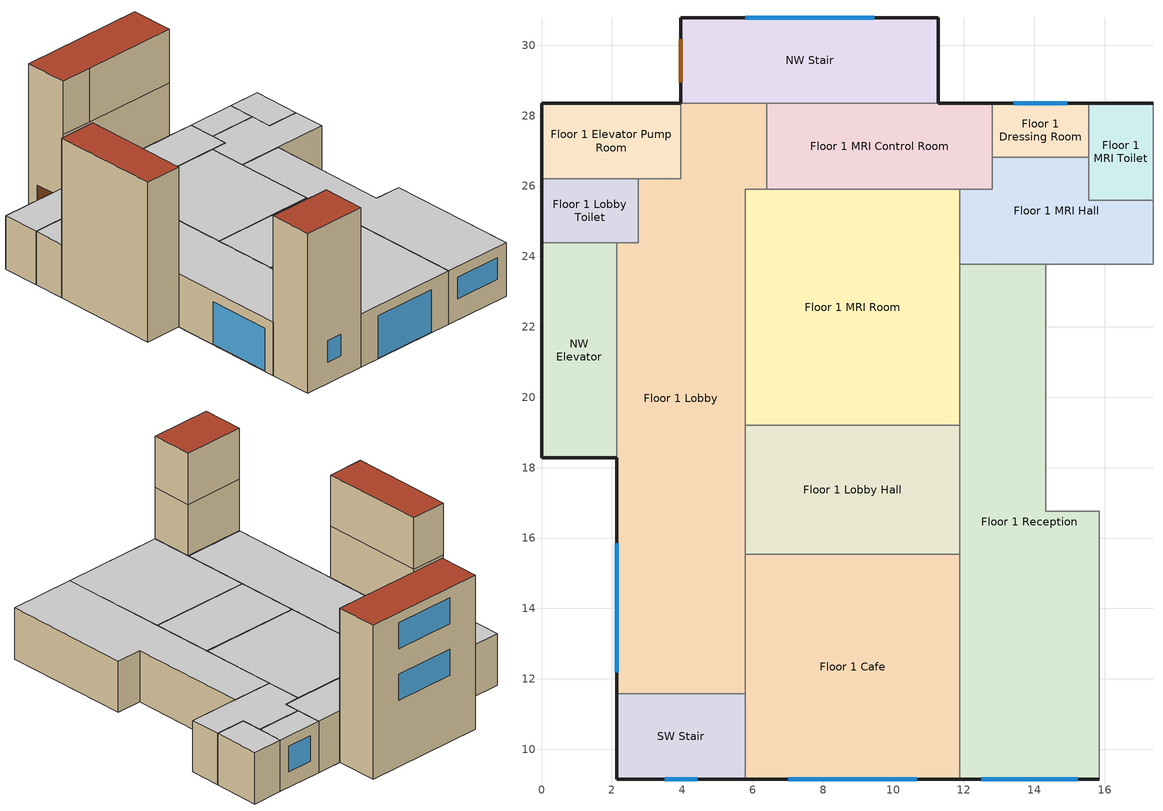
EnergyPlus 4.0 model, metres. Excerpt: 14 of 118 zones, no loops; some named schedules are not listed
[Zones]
Floor 1 Lobby
 floor ground (ext-slab): 5.79,11.58 2.13,11.58 2.13,24.38 2.74,24.38 2.74,26.21 3.96,26.21 3.96,28.35 6.4,28.35 6.4,25.91 5.79,25.91 z0
 wall outside (ext-walls-steelframe-nonres): 2.13,18.29 2.13,11.58 z0:3.05
 wall adiabatic (int-walls): 5.79,11.58 5.79,25.91 6.4,25.91 6.4,28.35 / 3.96,28.35 3.96,26.21 2.74,26.21 2.74,24.38 2.13,24.38 z0:3.05
 wall to NW Elevator (int-walls): 2.13,24.38 2.13,18.29 z0:3.05
 wall to NW Stair (int-walls): 6.4,28.35 3.96,28.35 z0:3.05
 wall to SW Stair (int-walls): 2.13,11.58 5.79,11.58 z0:3.05
 window (window-nonres-fixed): 2.13,15.85 2.13,12.19 z0.03:2.46
 ceiling adiabatic (INT-FLOOR-UNDERSIDE): 2.13,24.38 2.13,11.58 5.79,11.58 5.79,25.91 6.4,25.91 6.4,28.35 3.96,28.35 3.96,26.21 2.74,26.21 2.74,24.38 z3.05
SW Stair
 floor ground (ext-slab): 2.13,11.58 5.79,11.58 5.79,9.14 2.13,9.14 z0
 wall outside (ext-walls-steelframe-nonres): 2.13,11.58 2.13,9.14 5.79,9.14 z0:9.14
 wall to Floor 2 Reception (int-walls): 5.79,9.14 5.79,11.58 2.13,11.58 z3.05:6.1
 wall to Floor 3 Undeveloped 2 (int-walls): 5.79,9.14 5.79,11.58 2.13,11.58 z6.1:9.14
 wall to Floor 1 Cafe (int-walls): 5.79,9.14 5.79,11.58 z0:3.05
 window (window-nonres-fixed): 3.51,9.14 4.42,9.14 z1.22:2.44
 roof outside (roof-IEAD-nonres): 2.13,11.58 2.13,9.14 5.79,9.14 5.79,11.58 z9.14
Floor 1 Dressing Room
 floor ground (ext-slab): 15.54,28.35 15.54,26.82 12.8,26.82 12.8,28.35 z0
 wall outside (ext-walls-steelframe-nonres): 15.54,28.35 12.8,28.35 z0:3.05
 wall adiabatic (int-walls): 12.8,28.35 12.8,26.82 15.54,26.82 15.54,28.35 z0:3.05
 window (window-nonres-fixed): 14.94,28.35 13.41,28.35 z0.91:2.44
 ceiling adiabatic (INT-FLOOR-UNDERSIDE): 15.54,26.82 15.54,28.35 12.8,28.35 12.8,26.82 z3.05
Floor 1 Reception
 floor ground (ext-slab): 11.89,23.77 14.33,23.77 14.33,16.76 15.85,16.76 15.85,9.14 11.89,9.14 z0
 wall outside (ext-walls-steelframe-nonres): 11.89,9.14 15.85,9.14 z0:3.05
 wall adiabatic (int-walls): 15.85,9.14 15.85,16.76 14.33,16.76 14.33,23.77 11.89,23.77 11.89,9.14 z0:3.05
 window (window-nonres-fixed): 12.5,9.14 15.24,9.14 z1.22:2.44
 ceiling adiabatic (INT-FLOOR-UNDERSIDE): 14.33,16.76 14.33,23.77 11.89,23.77 11.89,9.14 15.85,9.14 15.85,16.76 z3.05
Floor 1 MRI Hall
 floor ground (ext-slab): 11.89,23.77 11.89,25.91 12.8,25.91 12.8,26.82 15.54,26.82 15.54,25.6 17.37,25.6 17.37,23.77 z0
 wall adiabatic (int-walls): 12.8,26.82 12.8,25.91 11.89,25.91 11.89,23.77 14.33,23.77 17.37,23.77 17.37,25.6 15.54,25.6 15.54,26.82 12.8,26.82 z0:3.05
 ceiling adiabatic (INT-FLOOR-UNDERSIDE): 11.89,25.91 11.89,23.77 17.37,23.77 17.37,25.6 15.54,25.6 15.54,26.82 12.8,26.82 12.8,25.91 z3.05
Floor 1 MRI Control Room
 floor ground (ext-slab): 6.4,25.91 6.4,28.35 12.8,28.35 12.8,25.91 z0
 wall outside (ext-walls-steelframe-nonres): 12.8,28.35 11.28,28.35 z0:3.05
 wall to NW Stair (int-walls): 11.28,28.35 6.4,28.35 z0:3.05
 wall adiabatic (int-walls): 6.4,28.35 6.4,25.91 12.8,25.91 12.8,28.35 z0:3.05
 ceiling adiabatic (INT-FLOOR-UNDERSIDE): 6.4,25.91 12.8,25.91 12.8,28.35 6.4,28.35 z3.05
NW Stair
 floor ground (ext-slab): 3.96,30.78 11.28,30.78 11.28,28.35 3.96,28.35 z0
 wall outside (ext-walls-steelframe-nonres): 11.28,28.35 11.28,30.78 3.96,30.78 3.96,28.35 z0:9.14
 wall to Floor 3 Office (int-walls): 5.79,28.35 11.28,28.35 z6.1:9.14
 wall to Floor 3 Elevator Hall (int-walls): 3.96,28.35 5.79,28.35 z6.1:9.14
 wall to Floor 2 Work (int-walls): 3.96,28.35 11.28,28.35 z3.05:6.1
 window (window-nonres-fixed): 9.45,30.78 5.79,30.78 z7.01:8.53; 9.45,30.78 5.79,30.78 z3.96:5.49
 door (Std Swinging Door NonRes): 3.96,30.18 3.96,28.96 z0:2.44
 roof outside (roof-IEAD-nonres): 11.28,30.78 3.96,30.78 3.96,28.35 11.28,28.35 z9.14
Floor 1 MRI Room
 floor ground (ext-slab): 11.89,19.2 5.79,19.2 5.79,25.91 11.89,25.91 z0
 wall adiabatic (int-walls): 11.89,19.2 11.89,23.77 11.89,25.91 6.4,25.91 5.79,25.91 5.79,19.2 11.89,19.2 z0:3.05
 ceiling adiabatic (INT-FLOOR-UNDERSIDE): 5.79,19.2 11.89,19.2 11.89,25.91 5.79,25.91 z3.05
Floor 1 MRI Toilet
 floor ground (ext-slab): 17.37,25.6 15.54,25.6 15.54,28.35 17.37,28.35 z0
 wall outside (ext-walls-steelframe-nonres): 17.37,28.35 15.54,28.35 z0:3.05
 wall adiabatic (int-walls): 15.54,28.35 15.54,25.6 17.37,25.6 17.37,28.35 z0:3.05
 ceiling adiabatic (INT-FLOOR-UNDERSIDE): 15.54,25.6 17.37,25.6 17.37,28.35 15.54,28.35 z3.05
Floor 1 Lobby Hall
 floor ground (ext-slab): 11.89,19.2 11.89,15.54 5.79,15.54 5.79,19.2 z0
 wall adiabatic (int-walls): 11.89,19.2 5.79,19.2 5.79,15.54 11.89,15.54 11.89,19.2 z0:3.05
 ceiling adiabatic (INT-FLOOR-UNDERSIDE): 5.79,19.2 5.79,15.54 11.89,15.54 11.89,19.2 z3.05
Floor 1 Cafe
 floor ground (ext-slab): 11.89,9.14 5.79,9.14 5.79,15.54 11.89,15.54 z0
 wall outside (ext-walls-steelframe-nonres): 5.79,9.14 11.89,9.14 z0:3.05
 wall adiabatic (int-walls): 11.89,9.14 11.89,15.54 5.79,15.54 5.79,11.58 z0:3.05
 window (window-nonres-fixed): 7.01,9.14 10.67,9.14 z0.03:2.46
 ceiling adiabatic (INT-FLOOR-UNDERSIDE): 5.79,9.14 11.89,9.14 11.89,15.54 5.79,15.54 z3.05
Floor 1 Lobby Toilet
 floor ground (ext-slab): 2.74,26.21 2.74,24.38 0,24.38 0,26.21 z0
 wall outside (ext-walls-steelframe-nonres): 0,26.21 0,24.38 z0:3.05
 wall to NW Elevator (int-walls): 0,24.38 2.13,24.38 z0:3.05
 wall adiabatic (int-walls): 2.13,24.38 2.74,24.38 2.74,26.21 0,26.21 z0:3.05
 ceiling adiabatic (INT-FLOOR-UNDERSIDE): 2.74,24.38 2.74,26.21 0,26.21 0,24.38 z3.05
Floor 1 Elevator Pump Room
 floor ground (ext-slab): 0,26.21 0,28.35 3.96,28.35 3.96,26.21 z0
 wall outside (ext-walls-steelframe-nonres): 3.96,28.35 0,28.35 0,26.21 z0:3.05
 wall adiabatic (int-walls): 0,26.21 3.96,26.21 3.96,28.35 z0:3.05
 ceiling adiabatic (INT-FLOOR-UNDERSIDE): 3.96,28.35 0,28.35 0,26.21 3.96,26.21 z3.05
NW Elevator
 floor ground (ext-slab): 2.13,18.29 0,18.29 0,24.38 2.13,24.38 z0
 wall outside (ext-walls-steelframe-nonres): 0,24.38 0,18.29 2.13,18.29 z0:9.14
 wall to Floor 3 Office Toilet (int-walls): 2.13,24.38 0,24.38 z6.1:9.14
 wall to Floor 2 Work Toilet (int-walls): 2.13,24.38 0,24.38 z3.05:6.1
 wall to Floor 2 Work (int-walls): 2.13,18.29 2.13,24.38 z3.05:6.1
 wall to Floor 3 Elevator Hall (int-walls): 2.13,18.29 2.13,24.38 z6.1:9.14
 roof outside (roof-IEAD-nonres): 0,18.29 2.13,18.29 2.13,24.38 0,24.38 z9.14
[Site:Location]
USA MN-DULUTH: Latitude {deg}=46.82; Longitude {deg}=-92.17; Time Zone {hr}=-6; Elevation {m}=432
[SizingPeriod:DesignDay] Barometric Pressure {Pa}=96242; Rain {0-no,1-yes}=0; Snow on ground {0-no,1-yes}=0; Day of Month=21; Daylight Savings Time Indicator=0; Humidity Indicating Type=WetBulb
Name | Maximum Dry-Bulb Temperature {C} | Daily Temp Range {C} | Humidity Indicating Conditions at Maximum Dry-Bulb | Wind Speed {m/s} design conditions vs. traditional 6.71 m/s (15 mph) | Wind Direction {Degrees; N=0, S=180} | Clearness {0.0 to 1.1} | Month | Day Type | Wind Speed {m/s} design conditions vs. traditional 3.35 m/s (7mph)
DULUTH Ann Htg 99.6% Condns DB | -29 | 0 | -29 | 4.3 | 310 | 0 | 1 | WinterDesignDay
DULUTH Ann Clg .4% Condns WB=>MDB | 27.2 | 10.9 | 22.3 |  | 230 | 1 | 7 | SummerDesignDay | 5.2
[Site:GroundTemperature:BuildingSurface]
19.18, 19.14, 19.229, 19.325, 19.396, 19.767, 20.94, 20.468, 19.761, 19.556, 19.433, 19.279
[Site:WaterMainsTemperature]
Calculation Method=CORRELATION; Annual Average Outdoor Air Temperature {C}=3.12; Maximum Difference In Monthly Average Outdoor Air Temperatures {deltaC}=31.7
[Building]
Benchmark Outpatient Post-1980 V1.2_4.0: North Axis=0; Terrain=City; Loads Convergence Tolerance Value=0.04; Temperature Convergence Tolerance Value=0.2; Solar Distribution=FullInteriorAndExterior; Maximum Number of Warmup Days=25
[Construction]
ext-walls-steelframe-nonres: Wood Siding, Steel Frame NonRes Wall Insulation, 1/2IN Gypsum
roof-IEAD-nonres: Roof Membrane, IEAD NonRes Roof Insulation, Metal Decking
ext-slab: HW CONCRETE, CP02 CARPET PAD
int-walls: 1/2IN Gypsum, 1/2IN Gypsum
INT-FLOOR-UNDERSIDE: CP02 CARPET PAD, MAT-CC05 4 HW CONCRETE
Std Swinging Door NonRes: Std Opaque Door panel NonRes
window-nonres-fixed: ExistingBuildingNonRes Fixed Assembly Window
InteriorFurnishings: Std Wood 6inch
[Material] Thermal Absorptance=0.9
Name | Roughness | Thickness {m} | Conductivity {W/m-K} | Density {kg/m3} | Specific Heat {J/kg-K} | Solar Absorptance | Visible Absorptance | Density | Specific Heat
Steel Frame NonRes Wall Insulation | MediumRough | 0.13311 | 0.049 | 265 | 836.8 | 0.7 | 0.7
IEAD NonRes Roof Insulation | MediumRough | 0.203427 | 0.049 |  |  | 0.7 | 0.7 | 265 | 836.8
Wood Siding | MediumSmooth | 0.01 | 0.11 | 544.62 | 1210 | 0.78 | 0.78
1/2IN Gypsum | Smooth | 0.0127 | 0.16 | 784.9 | 830 | 0.92 | 0.92
HW CONCRETE | Rough | 0.2032 | 1.311 | 2240 | 836.8 | 0.7 | 0.7
Roof Membrane | VeryRough | 0.0095 | 0.16 | 1121.29 | 1460 | 0.7 | 0.7
Metal Decking | MediumSmooth | 0.0015 | 45.006 | 7680 | 418.4 | 0.7 | 0.3
MAT-CC05 4 HW CONCRETE | Rough | 0.1016 | 1.311 | 2240 | 836.8 | 0.7 | 0.7
Std Wood 6inch | MediumSmooth | 0.15 | 0.12 | 540 | 1210 | 0.7 | 0.7
[Material:NoMass] Thermal Absorptance=0.9; Solar Absorptance=0.7
Name | Roughness | Thermal Resistance {m2-K/W} | Visible Absorptance | Thermal Resistance {(m2-K)/W}
Std Opaque Door panel NonRes | MediumRough | 0.101897 | 0.7
CP02 CARPET PAD | VeryRough |  | 0.8 | 0.2165
[WindowMaterial:SimpleGlazingSystem]
ExistingBuildingNonRes Fixed Assembly Window: U-Factor=2.95256; Solar Heat Gain Coefficient=0.49
[Zone] Type=1; Multiplier=1; Ceiling Height=-9999; Part of Total Floor Area=Yes
Name | Volume
Floor 1 Cafe; NW Elevator | 118.931
Floor 1 Dressing Room | 12.7426
Floor 1 Elevator Pump Room | 25.7683
Floor 1 Lobby | 176.131
Floor 1 Lobby Hall | 67.9604
Floor 1 Lobby Toilet; Floor 1 MRI Toilet | 15.2911
Floor 1 MRI Control Room | 47.5723
Floor 1 MRI Hall | 41.6258
Floor 1 MRI Room | 124.594
Floor 1 Reception | 144.133
NW Stair | 163.105
SW Stair | 81.5525
[People] Schedule=BLDG_OCC_SCH; Number of People Calculation Method=Area/person; Fraction Radiant=0.3; User Specified Sensible Fraction=AUTOCALCULATE; Activity Level Schedule=ACTIVITY_SCH; Enable ASHRAE 55 Comfort Warnings=No; MRT Calculation=ZoneAveraged; Work Efficiency Schedule=WORK_EFF_SCH; Clothing Schedule=CLOTHING_SCH; Air Velocity Schedule=AIR_VELO_SCH; Thermal Comfort Report=FANGER
Name | Zone | Zone Area per Person
Floor 1 Cafe People | Floor 1 Cafe | 1
Floor 1 Dressing Room People | Floor 1 Dressing Room | 20
Floor 1 Lobby People | Floor 1 Lobby | 3.33
Floor 1 MRI Control Room People | Floor 1 MRI Control Room | 5
Floor 1 MRI Room People | Floor 1 MRI Room | 5
Floor 1 Reception People | Floor 1 Reception | 3.33
[Lights] Schedule=BLDG_LIGHT_SCH; Design Level Calculation Method=Watts/Area; Return Air Fraction=0; Fraction Radiant=0.7; Fraction Visible=0.2; Fraction Replaceable=1; Return Air Fraction is Calculated from Plenum Temperature=No
Name | Zone | Watts per Zone Area {W/m2}
Floor 1 Cafe_Lights | Floor 1 Cafe | 14
Floor 1 Dressing Room_Lights | Floor 1 Dressing Room | 19.4
Floor 1 Elevator Pump Room_Lights | Floor 1 Elevator Pump Room | 7.53
Floor 1 Lobby Hall_Lights | Floor 1 Lobby Hall | 8.61
Floor 1 Lobby Toilet_Lights | Floor 1 Lobby Toilet | 8.61
Floor 1 Lobby_Lights | Floor 1 Lobby | 10.8
Floor 1 MRI Control Room_Lights | Floor 1 MRI Control Room | 22.6
Floor 1 MRI Hall_Lights | Floor 1 MRI Hall | 8.61
Floor 1 MRI Room_Lights | Floor 1 MRI Room | 22.6
Floor 1 MRI Toilet_Lights | Floor 1 MRI Toilet | 8.61
Floor 1 Reception_Lights | Floor 1 Reception | 10.8
NW Elevator_Lights | NW Elevator | 8.61
NW Stair_Lights | NW Stair | 8.61
SW Stair_Lights | SW Stair | 8.61
[ElectricEquipment] Fraction Latent=0; Fraction Radiant=0.5; Fraction Lost=0
Name | Zone | Schedule | Design Level Calculation Method | Watts per Zone Floor Area {W/m2} | Design Level {W}
Floor 1 Cafe_PlugMisc_Equip | Floor 1 Cafe | BLDG_EQUIP_SCH | Watts/Area | 10.76
Floor 1 Dressing Room_PlugMisc_Equip | Floor 1 Dressing Room | BLDG_EQUIP_SCH | Watts/Area | 11.84
Floor 1 Elevator Pump Room_Elevators_Equip | Floor 1 Elevator Pump Room | BLDG_ELEVATORS | EquipmentLevel |  | 48164.8
Floor 1 Elevator Pump Room_PlugMisc_Equip | Floor 1 Elevator Pump Room | BLDG_EQUIP_SCH | Watts/Area | 53.82
Floor 1 Lobby Hall_PlugMisc_Equip | Floor 1 Lobby Hall | BLDG_EQUIP_SCH | Watts/Area | 4.31
Floor 1 Lobby Toilet_PlugMisc_Equip | Floor 1 Lobby Toilet | BLDG_EQUIP_SCH | Watts/Area | 4.31
Floor 1 Lobby_PlugMisc_Equip | Floor 1 Lobby | BLDG_EQUIP_SCH | Watts/Area | 11.84
Floor 1 MRI Control Room_PlugMisc_Equip | Floor 1 MRI Control Room | BLDG_EQUIP_SCH | Watts/Area | 11.84
Floor 1 MRI Hall_PlugMisc_Equip | Floor 1 MRI Hall | BLDG_EQUIP_SCH | Watts/Area | 4.31
Floor 1 MRI Room_PlugMisc_Equip | Floor 1 MRI Room | RADIOLOGY_EQUIP_SCH | EquipmentLevel |  | 23445.7
Floor 1 MRI Toilet_PlugMisc_Equip | Floor 1 MRI Toilet | BLDG_EQUIP_SCH | Watts/Area | 4.31
Floor 1 Reception_PlugMisc_Equip | Floor 1 Reception | BLDG_EQUIP_SCH | Watts/Area | 11.84
NW Elevator_PlugMisc_Equip | NW Elevator | BLDG_EQUIP_SCH | Watts/Area | 4.31
NW Stair_PlugMisc_Equip | NW Stair | BLDG_EQUIP_SCH | Watts/Area | 4.31
SW Stair_PlugMisc_Equip | SW Stair | BLDG_EQUIP_SCH | Watts/Area | 4.31
[Exterior:Lights]
Exterior Facade Lighting: Schedule=ALWAYS_ON; Design Level=2025; Control Option=AstronomicalClock
[ZoneInfiltration:DesignFlowRate] Schedule=INFIL_SCH; Constant Term Coefficient=1; Temperature Term Coefficient=0; Velocity Term Coefficient=0; Velocity Squared Term Coefficient=0
Name | Zone | Design Volume Flow Rate Calculation Method | Flow per Exterior Surface Area {m3/s/m2}
Floor 1 Cafe_Infiltration | Floor 1 Cafe | Flow/ExteriorWallArea | 0.001133
Floor 1 Dressing Room_Infiltration | Floor 1 Dressing Room | Flow/ExteriorWallArea | 0.001133
Floor 1 Elevator Pump Room_Infiltration | Floor 1 Elevator Pump Room | Flow/ExteriorWallArea | 0.001133
Floor 1 Lobby Toilet_Infiltration | Floor 1 Lobby Toilet | Flow/ExteriorWallArea | 0.001133
Floor 1 Lobby_Infiltration | Floor 1 Lobby | Flow/ExteriorWallArea | 0.001133
Floor 1 MRI Toilet_Infiltration | Floor 1 MRI Toilet | Flow/ExteriorWallArea | 0.001133
Floor 1 Reception_Infiltration | Floor 1 Reception | Flow/ExteriorWallArea | 0.001133
NW Elevator_Infiltration | NW Elevator | AirChanges/Hour
NW Stair_Infiltration | NW Stair | AirChanges/Hour
SW Stair_Infiltration | SW Stair | AirChanges/Hour
[InternalMass] Construction=InteriorFurnishings
Name | Zone | Surface Area
Floor 1 Cafe Internal Mass | Floor 1 Cafe | 78.0386
Floor 1 Dressing Room Internal Mass | Floor 1 Dressing Room | 8.3613
Floor 1 Elevator Pump Room Internal Mass | Floor 1 Elevator Pump Room | 16.9084
Floor 1 Lobby Hall Internal Mass | Floor 1 Lobby Hall | 44.5935
Floor 1 Lobby Internal Mass | Floor 1 Lobby | 115.5714
Floor 1 Lobby Toilet Internal Mass | Floor 1 Lobby Toilet | 10.0335
Floor 1 MRI Control Room Internal Mass | Floor 1 MRI Control Room | 31.2154
Floor 1 MRI Hall Internal Mass | Floor 1 MRI Hall | 27.3135
Floor 1 MRI Room Internal Mass | Floor 1 MRI Room | 81.7547
Floor 1 MRI Toilet Internal Mass | Floor 1 MRI Toilet | 10.0335
Floor 1 Reception Internal Mass | Floor 1 Reception | 94.5753
NW Elevator Internal Mass | NW Elevator | 26.0129
NW Stair Internal Mass | NW Stair | 35.6748
SW Stair Internal Mass | SW Stair | 17.8374
[AvailabilityManager:Scheduled]
AHU-1 Availability Manager: Schedule=HVACOperationSchd
[AvailabilityManager:NightCycle]
AHU-2 Availability Manager: Availability Schedule=ALWAYS_ON; Fan Schedule=BLDG_OA_SCH; Control Type {CycleOnAny | CycleOnControlZone | CycleOnAnyZoneFansOnly}=CycleOnAny; Thermostat Tolerance {delta C}=1; Cycling Run Time {s}=1800
[SetpointManager:Scheduled]
AHU-1 SAT setpoint: Control Variable {Temperature | Others }=Temperature; Schedule=CAV_SAT_SCH; Setpoint Node or NodeList=AHU-1 Supply Equipment Outlet Node
[UtilityCost:Tariff]
Name | Output Meter | Conversion Factor Choice | Season Schedule | Monthly Charge or Variable | Group
NorthernStatesPow_A-14_GeneralService | Electricity:Facility | kWh | NorthernStatesPowSeasonSchedule | 22.04 | Comm Elect
NorthernStatesPow_A-10_SmallGeneral | Electricity:Facility | kWh | NorthernStatesPowSeasonSchedule | 6.88 | Comm Elect
MN_EIAMonthlyRateGas | Gas:Facility | MCF |  | 0 | Comm Gas
[UtilityCost:Charge:Block]
Charge Variable=annualEnergyCharge; Tariff=NorthernStatesPow_A-14_GeneralService; Source Variable=totalEnergy; Season=annual; Category Variable=EnergyCharges; Block Size Multiplier Value or Variable=TotalDemand; Block Size 1 Value or Variable=400; Block 1 Cost per Unit Value or Variable=0.0331; Block Size 2 Value or Variable=remaining; Block 2 Cost per Unit Value or Variable=0.0261
[UtilityCost:Charge:Simple]
Name | Charge Variable | Tariff | Source Variable | Season | Category Variable | Cost per Unit Value or Variable
 | WinterBasicDemandCharge | NorthernStatesPow_A-14_GeneralService | TotalDemand | Winter | DemandCharges | 6.61
 | SummerBasicDemandCharge | NorthernStatesPow_A-14_GeneralService | TotalDemand | Summer | DemandCharges | 9.26
 | TaxofSixPercent | NorthernStatesPow_A-14_GeneralService | SubTotal | Annual | Taxes | 0.06
 | SummerBasicEnergyCharge | NorthernStatesPow_A-10_SmallGeneral | TotalEnergy | Summer | EnergyCharges | 0.0758
 | WinterBasicEnergyCharge | NorthernStatesPow_A-10_SmallGeneral | TotalEnergy | Winter | EnergyCharges | 0.0658
 | TaxofSixPercent | NorthernStatesPow_A-10_SmallGeneral | SubTotal | Annual | Taxes | 0.06
 | MonthlyRateGasCharge | MN_EIAMonthlyRateGas | totalEnergy | Annual | EnergyCharges | MN_MonthlyGasRates
 | TaxofSixPercent | MN_EIAMonthlyRateGas | SubTotal | Annual | Taxes | 0.06
[UtilityCost:Qualify] Variable=TotalDemand; Threshold Value or Variable=25; Season=Annual; Threshold Test=Count
Name | Tariff | Qualify Type | Number of Months
MinDemand25kw | NorthernStatesPow_A-14_GeneralService | Minimum | 12
MaxDemand25kw | NorthernStatesPow_A-10_SmallGeneral | Maximum | 1
[UtilityCost:Variable]
MN_MonthlyGasRates: Tariff=MN_EIAMonthlyRateGas; January Value=8.22; February Value=8.3; March Value=7.55; April Value=7.59; May Value=8.5; June Value=9.1; July Value=8.54; August Value=8.23; September Value=7.64; October Value=7.35; November Value=7.23; December Value=7.56
[Schedule:Compact]
BLDG_ELEVATORS: Fraction, Through: 12/31, For: Weekdays SummerDesignDay, Until: 07:00, 0.2, Until: 08:00, 0.5, Until: 09:00, 0.75, Until: 10:00, 1, Until: 11:00, 1, Until: 12:00, 1, Until: 13:00, 0.75, Until: 14:00, 1, Until: 15:00, 1, Until: 16:00, 1, Until: 17:00, 1, Until: 18:00, 1, Until: 19:00, 0.52, Until: 20:00, 0.52, Until: 21:00, 0.52, Until: 22:00, 0.28, Until: 24:00, 0.2, For: Saturday, Until: 07:00, 0.2, Until: 08:00, 0.4, Until: 09:00, 0.46, Until: 10:00, 0.7, Until: 11:00, 0.7, Until: 12:00, 0.7, Until: 13:00, 0.51, Until: 14:00, 0.51, Until: 15:00, 0.51, Until: 16:00, 0.51, Until: 17:00, 0.51, Until: 18:00, 0.25, Until: 24:00, 0.2, For: Sunday Holidays WinterDesignDay AllOtherDays, Until: 08:00, 0.2, Until: 16:00, 0.4, Until: 24:00, 0.2
BLDG_EQUIP_SCH: Fraction, Through: 12/31, For: Weekdays, Until: 04:00, 0.3, Until: 06:00, 0.5, Until: 18:00, 1, Until: 20:00, 0.5, Until: 24:00, 0.3, For: SummerDesignDay, Until: 04:00, 0.3, Until: 06:00, 0.5, Until: 18:00, 1, Until: 20:00, 0.5, Until: 24:00, 0.3, For: Saturday, Until: 07:00, 0.3, Until: 09:00, 0.5, Until: 15:00, 0.8, Until: 20:00, 0.5, Until: 24:00, 0.3, For: Sunday Holidays WinterDesignDay AllOtherDays, Until: 08:00, 0.3, Until: 17:00, 0.5, Until: 24:00, 0.3
BLDG_LIGHT_SCH: Fraction, Through: 12/31, For: Weekdays, Until: 04:00, 0.1, Until: 06:00, 0.3, Until: 07:00, 0.6, Until: 18:00, 0.9, Until: 20:00, 0.6, Until: 22:00, 0.3, Until: 24:00, 0.1, For: SummerDesignDay, Until: 04:00, 0.1, Until: 06:00, 0.3, Until: 07:00, 0.6, Until: 18:00, 0.9, Until: 20:00, 0.6, Until: 22:00, 0.3, Until: 24:00, 0.1, For: Saturday, Until: 07:00, 0.1, Until: 09:00, 0.3, Until: 15:00, 0.4, Until: 20:00, 0.3, Until: 24:00, 0.1, For: Sunday Holidays WinterDesignDay AllOtherDays, Until: 08:00, 0.05, Until: 17:00, 0.1, Until: 24:00, 0.05
BLDG_OCC_SCH: Fraction, Through: 12/31, For: Weekdays, Until: 04:00, 0.05, Until: 06:00, 0.2, Until: 07:00, 0.5, Until: 18:00, 0.9, Until: 20:00, 0.5, Until: 22:00, 0.2, Until: 24:00, 0.05, For: SummerDesignDay, Until: 04:00, 0.05, Until: 06:00, 0.2, Until: 07:00, 0.5, Until: 18:00, 0.9, Until: 20:00, 0.5, Until: 22:00, 0.2, Until: 24:00, 0.05, For: Saturday, Until: 07:00, 0.05, Until: 09:00, 0.2, Until: 15:00, 0.3, Until: 20:00, 0.2, Until: 24:00, 0.05, For: Sunday Holidays WinterDesignDay AllOtherDays, Until: 08:00, 0, Until: 17:00, 0.05, Until: 24:00, 0
CLOTHING_SCH: Any Number, Through: 04/30, For: AllDays, Until: 24:00, 1, Through: 09/30, For: AllDays, Until: 24:00, 0.5, Through: 12/31, For: AllDays, Until: 24:00, 1
WORK_EFF_SCH: Fraction, Through: 12/31, For: AllDays, Until: 24:00, 0
AIR_VELO_SCH: Any Number, Through: 12/31, For: AllDays, Until: 24:00, 0.2
ACTIVITY_SCH: Any Number, Through: 12/31, For: AllDays, Until: 24:00, 120
